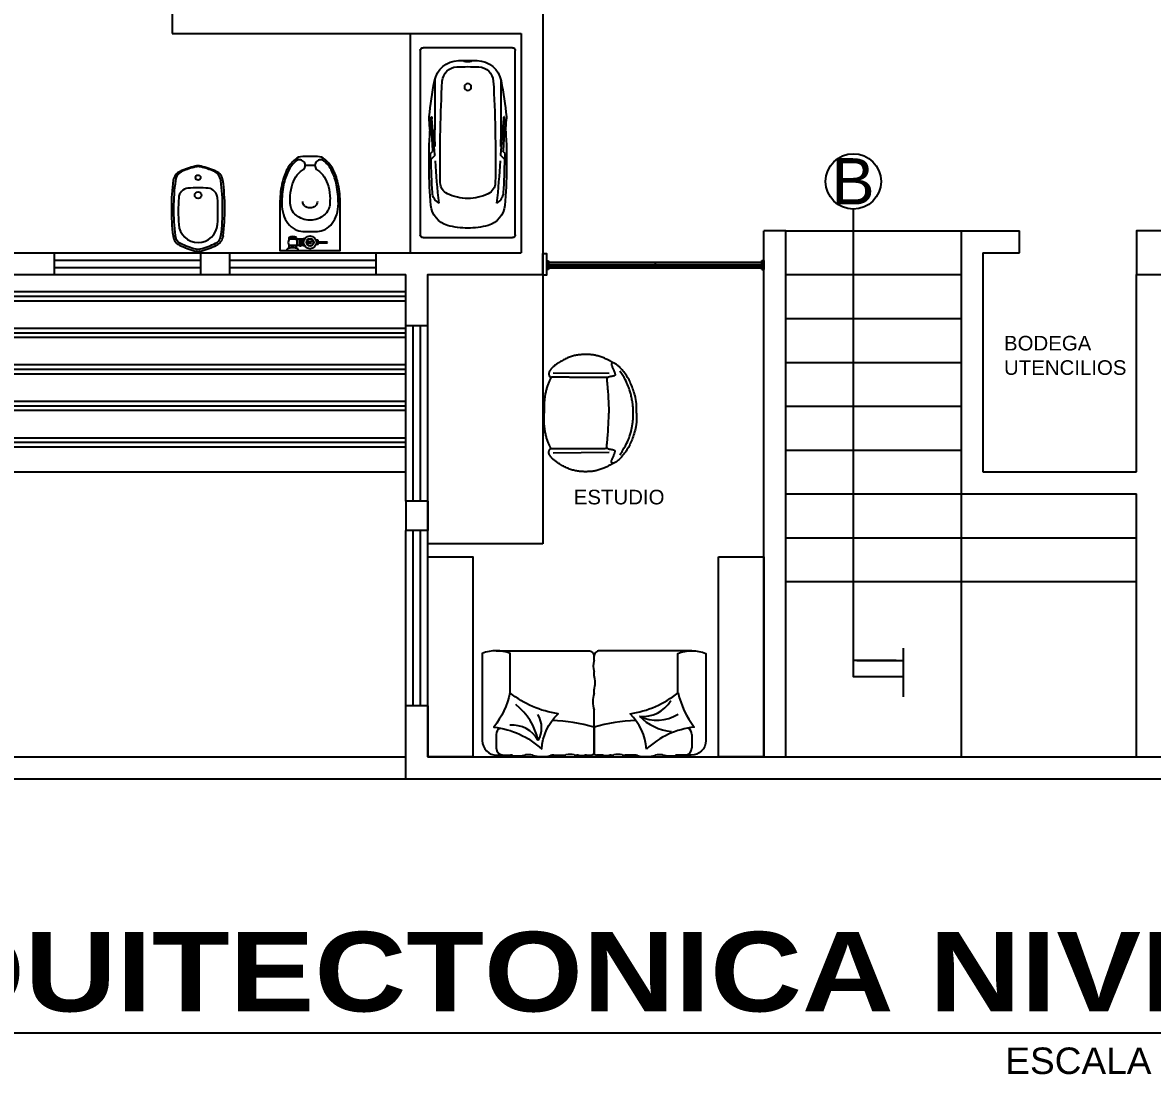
# Model space of a CAD drawing. Header units: inches. Extents: x -370 to 18, y -197 to 199.
# Drawn here: x -65.58 to -57.85, y 32.18 to 39.38 of the extents above; entities that cross this region are included whole.
import ezdxf

# ---------------------------------------------------------------- set-up
doc = ezdxf.new("R2010")
doc.units = ezdxf.units.IN
doc.header["$MEASUREMENT"] = 0
for name, color, linetype in [('artefactos', 1, 'Continuous'), ('aux2', 194, 'Continuous'), ('MUEBLES', 7, 'Continuous'), ('vent', 3, 'Continuous')]:
    doc.layers.add(name, color=color, linetype=linetype)
doc.styles.add('1', font='arial.ttf')
doc.styles.add('2', font='')
doc.styles.get("Standard").update_dxf_attribs({"font": 'arial.ttf'})
doc.styles.get('2').set_extended_font_data('Arial Black')

# ---------------------------------------------------------------- blocks, each defined once
blk = doc.blocks.new('BC-P3')
at = {"color": 1}
for p, q in [((-0.352, 0), (0.352, 0)), ((-0.375, -1.477), (-0.375, -0.023)), ((0.375, -0.023), (0.375, -1.477)), ((-0.26, -0.2499), (-0.26, -0.65)), ((0.26, -0.2499), (0.26, -0.65)), ((-0.2989, -0.646), (-0.3045, -0.5624)), ((-0.2953, -0.6154), (-0.2892, -0.5454)), ((-0.2953, -0.6154), (-0.2899, -0.6208)), ((-0.2893, -0.622), (-0.2783, -0.8155)), ((-0.2892, -0.5454), (-0.2878, -0.546)), ((-0.2596, -0.8467), (-0.2848, -0.5585)), ((0.2596, -0.8467), (0.2848, -0.5585)), ((0.2893, -0.622), (0.2783, -0.8155)), ((0.2892, -0.5454), (0.2878, -0.546)), ((0.2953, -0.6154), (0.2892, -0.5454)), ((0.2953, -0.6154), (0.2899, -0.6208)), ((0.2989, -0.646), (0.3045, -0.5624)), ((-0.2953, -0.8354), (-0.28, -0.8201)), ((-0.2953, -0.8854), (-0.2953, -0.8354)), ((-0.2953, -0.8854), (-0.2613, -0.8514)), ((0.2953, -0.8854), (0.2613, -0.8514)), ((0.2953, -0.8354), (0.28, -0.8201)), ((0.2953, -0.8854), (0.2953, -0.8354)), ((0.352, -1.5), (-0.352, -1.5))]:
    blk.add_line(p, q, dxfattribs=at)
blk.add_lwpolyline([(-0.0257, -0.1082, 0.338364), (-0.0251, -0.1089, 0.038384), (-0.0177, -0.1104, 0.0164), (-0.0096, -0.111, 0.011665), (0.0018, -0.1113, 0.011665), (0.0131, -0.111, 0.0164), (0.0212, -0.1104, 0.038384), (0.0287, -0.1089, 0.338364), (0.0293, -0.1082, 0.338364), (0.0287, -0.1074, 0.038384), (0.0212, -0.106, 0.0164), (0.0131, -0.1053, 0.011665), (0.0018, -0.1051, 0.011665), (-0.0096, -0.1053, 0.0164), (-0.0177, -0.106, 0.038384), (-0.0251, -0.1074, 0.338364)], format="xyb", close=True, dxfattribs=at)
blk.add_circle((0, -0.31), 0.0275, dxfattribs=at)
for centre, radius, start, end in [((-0.352, -0.023), 0.023, 90, 180), ((0.352, -0.023), 0.023, 0, 90), ((-0.0667, -0.3012), 0.2, 92.12388, 168.98385), ((-0.0815, -0.2718), 0.12, 92.55385, 176.46704), ((0, -2.1), 1.95, 90, 92.55385), ((0, -2.1), 2, 90, 92.12388), ((0, -2.1), 2, 87.87612, 90), ((0, -2.1), 1.95, 87.44615, 90), ((0.0667, -0.3012), 0.2, 11.01615, 87.87612), ((0.0815, -0.2718), 0.12, 3.53296, 87.44615), ((2.6769, -0.8354), 2.9952, 168.98385, 174.45872), ((7.9619, -0.7684), 8.1788, 176.46704, 179.17039), ((-7.9619, -0.7684), 8.1788, 0.82961, 3.53296), ((-2.6769, -0.8354), 2.9952, 5.54128, 11.01615), ((-0.2047, -0.5558), 0.1, 174.45872, 183.78321), ((-0.2913, -0.6222), 0.002, 5, 45.7989), ((-0.2885, -0.5478), 0.002, 12.28041, 69.25291), ((-0.3843, -0.5687), 0.1, 4.12515, 12.28041), ((0.3843, -0.5687), 0.1, 167.71959, 175.87485), ((0.2885, -0.5478), 0.002, 110.74709, 167.71959), ((0.2913, -0.6222), 0.002, 134.2011, 175), ((0.2047, -0.5558), 0.1, 356.21679, 5.54128), ((3.6679, -0.9028), 3.9744, 176.4609, 184.94181), ((-0.3887, -0.6519), 0.09, 356.4609, 3.78321), ((4.7424, -0.6539), 5.0024, 179.95577, 181.46375), ((8.359, -0.8804), 8.5781, 178.46078, 181.23964), ((-8.359, -0.8804), 8.5781, 358.76036, 1.53922), ((-4.7424, -0.6539), 5.0024, 358.53625, 0.04423), ((-3.6679, -0.9028), 3.9744, 355.05819, 3.5391), ((0.3887, -0.6519), 0.09, 176.21679, 183.5391), ((4.3506, -0.8512), 4.6397, 180.34512, 183.62539), ((-0.2843, -0.8159), 0.006, 315, 3.25052), ((-0.2655, -0.8472), 0.006, 315, 5), ((0.2655, -0.8472), 0.006, 175, 225), ((0.2843, -0.8159), 0.006, 176.74948, 225), ((-4.3506, -0.8512), 4.6397, 356.37461, 359.65488), ((4.7424, -0.6539), 5.0024, 182.73477, 186.58735), ((-4.7424, -0.6539), 5.0024, 353.41265, 357.26523), ((-0.1171, -1.0638), 0.1, 181.23964, 243.87909), ((0.1171, -1.0638), 0.1, 296.12091, 358.76036), ((-0.1799, -1.1395), 0.1, 182.91722, 241.94627), ((0, -0.825), 0.366, 243.87909, 270), ((0, -0.825), 0.366, 270, 296.12091), ((0.1799, -1.1395), 0.1, 298.05373, 357.08278), ((-0.1124, -1.2297), 0.18, 184.94181, 254.47903), ((0.1124, -1.2297), 0.18, 285.52097, 355.05819), ((0, -0.825), 0.6, 254.47903, 270), ((0, -0.825), 0.6, 270, 285.52097), ((-0.352, -1.477), 0.023, 180, 270), ((0.352, -1.477), 0.023, 270, 0)]:
    blk.add_arc(centre, radius, start, end, dxfattribs=at)
blk = doc.blocks.new('videt')
at = {"layer": 'artefactos', "color": 1}
blk.add_line((0.0239, 0.2899), (-0.0436, 0.2899), dxfattribs=at)
for points in [[(0.1964, 0.0288, 0.049648), (0.1834, 0.1591, 0.06346), (0.1506, 0.2564, 0.103485), (0.0927, 0.3312, 0.178458), (0.0401, 0.3506), (-0.0599, 0.3506, 0.178458), (-0.1124, 0.3312, 0.103485), (-0.1703, 0.2564, 0.06346), (-0.2031, 0.1591, 0.049648), (-0.2161, 0.0288), (-0.2161, -0.2931), (0.1964, -0.2931)], [(-0.1043, 0.3217, 0.103485), (-0.1591, 0.2509, 0.06346), (-0.1909, 0.1566, 0.049648), (-0.2036, 0.0288, 0.075858), (-0.1922, -0.0463, 0.086069), (-0.1615, -0.106, 0.105985), (-0.1127, -0.1483, 0.126201), (-0.0599, -0.1618), (0.0401, -0.1618, 0.126201), (0.0929, -0.1483, 0.105985), (0.1418, -0.106, 0.086069), (0.1724, -0.0463, 0.075858), (0.1839, 0.0288, 0.049648), (0.1712, 0.1566, 0.06346), (0.1394, 0.2509, 0.103485), (0.0846, 0.3217, 0.097511), (0.0705, 0.3277, 0.09808), (0.0553, 0.3278, 0.098895), (0.0412, 0.322, 0.099479), (0.0304, 0.3114, 0.099479), (0.0246, 0.2974, 0.098895), (0.0247, 0.2822, 0.09808), (0.0305, 0.2682, 0.097511), (0.0414, 0.2574, -0.102445), (0.0867, 0.2111, -0.077884), (0.1156, 0.1456, -0.065096), (0.1267, 0.0607, -0.024284), (0.1251, 0.0288, -0.115331), (0.1153, -0.0135, -0.103946), (0.0856, -0.0512, -0.091071), (0.0428, -0.0754, -0.083675), (-0.0099, -0.0843, -0.083675), (-0.0626, -0.0754, -0.091071), (-0.1053, -0.0512, -0.103946), (-0.135, -0.0135, -0.115331), (-0.1449, 0.0288, -0.024284), (-0.1464, 0.0607, -0.065096), (-0.1353, 0.1456, -0.077884), (-0.1064, 0.2111, -0.102445), (-0.0611, 0.2574, 0.097511), (-0.0503, 0.2682, 0.09808), (-0.0444, 0.2822, 0.098895), (-0.0444, 0.2974, 0.099479), (-0.0502, 0.3114, 0.099479), (-0.0609, 0.322, 0.098895), (-0.075, 0.3278, 0.09808), (-0.0902, 0.3277, 0.097511)]]:
    blk.add_lwpolyline(points, format="xyb", close=True, dxfattribs=at)
blk.add_lwpolyline([(0.0401, 0.0429, -0.111064), (0.0364, 0.0264, -0.102841), (0.0255, 0.0119, -0.093011), (0.0096, 0.0026, -0.087082), (-0.0099, -0.0009, -0.087082), (-0.0293, 0.0026, -0.093011), (-0.0452, 0.0119, -0.102841), (-0.0562, 0.0264, -0.111064), (-0.0599, 0.0429, -0.111064)], format="xyb", dxfattribs=at)
at = {"layer": 'aux2', "color": 1}
for p, q in [((-0.1536, -0.2152), (-0.1536, -0.2027)), ((-0.0829, -0.2152), (-0.1536, -0.2152)), ((-0.1505, -0.2058), (-0.1505, -0.2012)), ((-0.1349, -0.209), (-0.1474, -0.209)), ((-0.1317, -0.2058), (-0.1317, -0.1966)), ((-0.1255, -0.2058), (-0.1255, -0.1966)), ((-0.1099, -0.209), (-0.1224, -0.209)), ((-0.1067, -0.2058), (-0.1067, -0.2012)), ((-0.1036, -0.2152), (-0.1036, -0.2027)), ((-0.0829, -0.2121), (-0.0704, -0.2121)), ((-0.0829, -0.2616), (-0.0829, -0.2121)), ((-0.0704, -0.2616), (-0.0704, -0.2121)), ((-0.0579, -0.2152), (-0.0704, -0.2152)), ((-0.0459, -0.2121), (-0.0579, -0.2121)), ((-0.0579, -0.2616), (-0.0579, -0.2121)), ((0.0465, -0.2215), (0.0311, -0.2215)), ((0.0465, -0.2523), (0.0465, -0.2215)), ((-0.1661, -0.2931), (-0.1661, -0.2806)), ((-0.1661, -0.2931), (-0.0911, -0.2931)), ((-0.0829, -0.2585), (-0.1536, -0.2585)), ((-0.1536, -0.2771), (-0.1536, -0.2585)), ((-0.1505, -0.2765), (-0.1505, -0.2648)), ((-0.1349, -0.2616), (-0.1474, -0.2616)), ((-0.1317, -0.2744), (-0.1317, -0.2648)), ((-0.1255, -0.2744), (-0.1255, -0.2648)), ((-0.1099, -0.2616), (-0.1224, -0.2616)), ((-0.1067, -0.2765), (-0.1067, -0.2648)), ((-0.1036, -0.2771), (-0.1036, -0.2585)), ((-0.0911, -0.2931), (-0.0911, -0.2806)), ((-0.0829, -0.2369), (-0.0704, -0.2369)), ((-0.0829, -0.2616), (-0.0704, -0.2616)), ((-0.0579, -0.2585), (-0.0704, -0.2585)), ((-0.0459, -0.2616), (-0.0579, -0.2616)), ((0.0465, -0.2523), (0.0311, -0.2523)), ((0.0496, -0.2337), (0.1058, -0.2337)), ((0.0496, -0.24), (0.1058, -0.24))]:
    blk.add_line(p, q, dxfattribs=at)
blk.add_lwpolyline([(-0.0349, -0.2369), (-0.0224, -0.2585), (0.0026, -0.2585), (0.0151, -0.2369), (0.0026, -0.2152), (-0.0224, -0.2152)], close=True, dxfattribs=at)
for centre, radius in [((-0.0099, -0.2369), 0.0437), ((-0.0099, -0.2355), 0.025), ((-0.0099, -0.2369), 0.025), ((-0.0099, -0.2369), 0.00855)]:
    blk.add_circle(centre, radius, dxfattribs=at)
for centre, radius, start, end in [((-0.1192, -0.2369), 0.0406, 147.79517, 212.20483), ((-0.1286, -0.2496), 0.0531, 61.92751, 118.07249), ((-0.1474, -0.2058), 0.00312, 180, 270), ((-0.1349, -0.2058), 0.00312, 270, 0), ((-0.1224, -0.2058), 0.00312, 180, 270), ((-0.1099, -0.2058), 0.00312, 270, 0), ((-0.138, -0.2369), 0.0406, 327.79577, 32.20423), ((0.0496, -0.2306), 0.00312, 180, 270), ((-0.1286, -0.39), 0.1156, 71.07536, 108.92464), ((-0.1474, -0.2648), 0.00312, 90, 180), ((-0.1349, -0.2648), 0.00312, 0, 90), ((-0.1224, -0.2648), 0.00312, 90, 180), ((-0.1099, -0.2648), 0.00312, 0, 90), ((0.0496, -0.2431), 0.00312, 90, 180), ((0.1058, -0.2369), 0.00312, 270, 90)]:
    blk.add_arc(centre, radius, start, end, dxfattribs=at)
blk = doc.blocks.new('AQ-BI')
at = {"layer": 'artefactos', "color": 1}
for p, q in [((-0.1716, -0.5189), (-0.1711, -0.5229)), ((-0.1567, -0.517), (-0.1562, -0.5211)), ((0.1567, -0.517), (0.1562, -0.5211)), ((0.1716, -0.5189), (0.1711, -0.5229))]:
    blk.add_line(p, q, dxfattribs=at)
for centre, radius in [((0, -0.12), 0.0175), ((0, -0.24), 0.023)]:
    blk.add_circle(centre, radius, dxfattribs=at)
for centre, radius, start, end in [((-0.0757, -0.1498), 0.08, 112.59299, 173.29929), ((0.1222, -0.6253), 0.6, 103.72191, 114.20036), ((0.1222, -0.6253), 0.595, 103.72191, 112.59299), ((0, -0.125), 0.085, 90, 103.72191), ((0, -0.125), 0.08, 90, 103.72191), ((0, -0.125), 0.085, 76.27809, 90), ((0, -0.125), 0.08, 76.27809, 90), ((-0.1222, -0.6253), 0.595, 67.40701, 76.27809), ((-0.1222, -0.6253), 0.6, 65.79964, 76.27809), ((0.0757, -0.1498), 0.08, 6.70071, 67.40701), ((1.3171, -0.3349), 1.5, 172.48127, 187.04592), ((-0.091, -0.151), 0.08, 114.20036, 171.11007), ((1.3171, -0.3349), 1.485, 172.48127, 187.04592), ((-0.091, -0.151), 0.065, 170.69398, 171.11007), ((0.091, -0.151), 0.08, 8.88993, 65.79964), ((-1.3171, -0.3349), 1.485, 352.95408, 7.51873), ((-1.3171, -0.3349), 1.5, 352.95408, 7.51873), ((-0.063, -0.2632), 0.07, 95.04662, 176.57724), ((0, -0.89), 0.7, 90, 95.66988), ((0, -0.89), 0.7, 84.33012, 90), ((0.063, -0.2632), 0.07, 3.42276, 84.95338), ((1.3644, -0.3485), 1.5, 176.57724, 183.50077), ((-1.3644, -0.3485), 1.5, 356.49923, 3.42276), ((0, -0.432), 0.133, 183.50077, 270), ((0, -0.432), 0.133, 270, 356.49923), ((-0.092, -0.511), 0.08, 188.57214, 244.40201), ((-0.092, -0.511), 0.065, 188.57214, 244.40201), ((0.092, -0.511), 0.065, 295.59799, 351.42786), ((0.092, -0.511), 0.08, 295.59799, 351.42786), ((0.1327, -0.042), 0.6, 244.40201, 255.36258), ((0.1327, -0.042), 0.585, 244.40201, 255.36258), ((0, -0.55), 0.06, 255.36258, 270), ((0, -0.55), 0.06, 270, 284.63742), ((-0.1327, -0.042), 0.585, 284.63742, 295.59799), ((-0.1327, -0.042), 0.6, 284.63742, 295.59799), ((0, -0.55), 0.075, 255.36258, 270), ((0, -0.55), 0.075, 270, 284.63742)]:
    blk.add_arc(centre, radius, start, end, dxfattribs=at)
blk = doc.blocks.new('sillon2_pl')
at = {"layer": 'artefactos', "color": 1}
for p, q in [((-1.4344, 0.5536), (-1.4344, 0.6459)), ((-1.4344, 0.5536), (-1.4344, 0.6459)), ((-1.3844, 0.6959), (-1.337, 0.6959)), ((-1.0394, 0.6959), (-0.9776, 0.6959)), ((-0.8802, 0.6959), (-0.8826, 0.6959)), ((-0.8158, 0.6959), (-0.785, 0.6959)), ((-0.765, 0.5046), (-0.765, 0.6759)), ((-0.765, 0.6759), (-0.765, 0.3872)), ((-0.765, 0.6759), (-0.765, 0.3872)), ((-0.7142, 0.6959), (-0.745, 0.6959)), ((-0.7142, 0.6959), (-0.745, 0.6959)), ((-0.6474, 0.6959), (-0.6498, 0.6959)), ((-0.6498, 0.6959), (-0.6474, 0.6959)), ((-0.4906, 0.6959), (-0.5524, 0.6959)), ((-0.4906, 0.6959), (-0.5524, 0.6959)), ((-0.1456, 0.6959), (-0.193, 0.6959)), ((-0.1456, 0.6959), (-0.193, 0.6959)), ((-0.0956, 0.5536), (-0.0956, 0.6459)), ((-0.765, 0.272), (-0.765, 0.2488)), ((-0.765, 0.272), (-0.765, 0.2488)), ((-0.765, 0.1495), (-0.765, 0.1239)), ((-0.765, 0.1495), (-0.765, 0.1239)), ((-0.765, 0.0476), (-0.765, 0.0191)), ((-0.765, 0.0476), (-0.765, 0.0191)), ((-1.4344, -0.0191), (-1.3388, -0.0191)), ((-0.0956, -0.0191), (-0.1913, -0.0191))]:
    blk.add_line(p, q, dxfattribs=at)
for points in [[(-1.3388, 0.2699), (-1.3388, 0, -0.2), (-1.53, 0), (-1.53, 0.5959, -0.414214), (-1.43, 0.6959), (-1.3844, 0.6959)], [(-0.1913, 0.2699), (-0.1913, 0, 0.2), (0, 0), (0, 0.5959, 0.414214), (-0.1, 0.6959), (-0.1456, 0.6959)], [(-1.3388, -0.0191), (-0.8032, -0.0191, 0.414214), (-0.765, 0.0191, 0.414214)], [(-0.1913, -0.0191), (-0.7268, -0.0191, -0.414214), (-0.765, 0.0191, -0.414214)]]:
    blk.add_lwpolyline(points, format="xyb", dxfattribs=at)
for points in [[(-1.1232, 0.6544, 0.188011), (-1.0112, 0.413, 0.130529), (-1.3404, 0.2685, 0.110936), (-1.4506, 0.5042, 0.162859)], [(-0.4068, 0.6544, -0.188011), (-0.5188, 0.413, -0.130529), (-0.1896, 0.2685, -0.110936), (-0.0794, 0.5042, -0.162859)]]:
    blk.add_lwpolyline(points, format="xyb", close=True, dxfattribs=at)
blk.add_lwpolyline([(-0.765, 0.5082), (-0.765, 0.3872)], dxfattribs=at)
blk.add_lwpolyline([(-0.765, 0.5082), (-0.765, 0.3872)], dxfattribs=at)
for centre, radius, start, end in [((-1.337, 0.7959), 0.1, 270, 278.05582), ((-1.2858, 0.4346), 0.2649, 78.49498, 98.05582), ((-1.2131, 0.7921), 0.1, 258.49498, 286.18746), ((-1.1193, 0.469), 0.2365, 76.27426, 106.18746), ((-1.0394, 0.7959), 0.1, 256.27426, 270), ((-0.8826, 0.7959), 0.1, 270, 278.30333), ((-0.8492, 0.567), 0.1313, 81.69667, 98.30333), ((-0.8158, 0.7959), 0.1, 261.69667, 270), ((-0.7142, 0.7959), 0.1, 270, 278.30333), ((-0.6808, 0.567), 0.1313, 81.69667, 98.30333), ((-0.6474, 0.7959), 0.1, 261.69667, 270), ((-0.4906, 0.7959), 0.1, 270, 283.72574), ((-0.4107, 0.469), 0.2365, 73.81254, 103.72574), ((-0.3169, 0.7921), 0.1, 253.81254, 281.50502), ((-0.2442, 0.4346), 0.2649, 81.94418, 101.50502), ((-0.193, 0.7959), 0.1, 261.94418, 270), ((-1.3844, 0.6459), 0.05, 90, 180), ((-0.9776, 0.5959), 0.1, 78.15566, 90), ((-0.9289, 0.828), 0.1372, 258.15566, 281.84434), ((-0.8802, 0.5959), 0.1, 90, 101.84434), ((-0.785, 0.6759), 0.02, 0, 90), ((-0.745, 0.6759), 0.02, 90, 180), ((-0.6498, 0.5959), 0.1, 78.15566, 90), ((-0.6011, 0.828), 0.1372, 258.15566, 281.84434), ((-0.5524, 0.5959), 0.1, 90, 101.84434), ((-0.1456, 0.6459), 0.05, 0, 90), ((-1.3844, 0.5536), 0.05, 180, 240.31701), ((-0.2389, 0.5085), 0.1677, 148.69151, 212.72432), ((0.0302, 0.6814), 0.4212, 191.75458, 231.93116), ((-0.2072, 0.6884), 0.198, 207.95491, 275.63863), ((-0.1456, 0.5536), 0.05, 299.68299, 0), ((-1.3353, 0.1693), 0.367, 44.93442, 83.65551), ((-1.08, 1.5495), 1.0913, 271.50253, 286.77711), ((-0.45, 1.5495), 1.0913, 253.22289, 268.49747), ((-1.1952, 0.1876), 0.2691, 63.57332, 122.72271), ((-1.1018, 0.2127), 0.2175, 83.0467, 149.66841), ((-0.9553, 0.3296), 0.1988, 343.16563, 16.83437), ((-0.6132, 0.1992), 0.1597, 161.89712, 198.10288), ((-0.903, 0.0858), 0.1431, 344.55144, 15.44856)]:
    blk.add_arc(centre, radius, start, end, dxfattribs=at)
blk = doc.blocks.new('sillon_terraza_elev')
at = {"color": 1, "linetype": 'Continuous'}
for points in [[(3.7083, 16.2127), (3.6847, 16.2127), (3.6639, 16.212), (3.6457, 16.2108), (3.6297, 16.2091), (3.6154, 16.207), (3.6025, 16.2045), (3.5906, 16.2017), (3.5794, 16.1988), (3.5685, 16.1957), (3.5579, 16.1924), (3.5475, 16.189), (3.5374, 16.1855), (3.5275, 16.1818), (3.5179, 16.1779), (3.5085, 16.1739), (3.4993, 16.1697), (3.4903, 16.1653), (3.4816, 16.1608), (3.4731, 16.1561), (3.4648, 16.1512), (3.4567, 16.1463), (3.4489, 16.1411), (3.4412, 16.1359), (3.4338, 16.1305), (3.4266, 16.1251), (3.4197, 16.1195), (3.413, 16.114), (3.4067, 16.1084), (3.4008, 16.103), (3.3952, 16.0976), (3.3902, 16.0924), (3.3856, 16.0874), (3.3816, 16.0827), (3.3781, 16.0782), (3.3751, 16.074), (3.3725, 16.07), (3.3703, 16.0663), (3.3685, 16.0629), (3.3671, 16.0599), (3.3661, 16.0571), (3.3653, 16.0547), (3.3648, 16.0525), (3.3646, 16.0506), (3.3647, 16.049), (3.3649, 16.0475), (3.3654, 16.0462), (3.366, 16.0451), (3.3668, 16.044), (3.3678, 16.0431), (3.369, 16.0422), (3.3703, 16.0415), (3.372, 16.0411), (3.3739, 16.0408), (3.3762, 16.0408), (3.3788, 16.0412), (3.3819, 16.0419), (3.3854, 16.043), (3.3892, 16.0444), (3.3934, 16.0461), (3.3977, 16.048), (3.4022, 16.0499), (3.4068, 16.052), (3.4113, 16.054), (3.4157, 16.0559), (3.4199, 16.0577), (3.4239, 16.0594), (3.4277, 16.0608), (3.4312, 16.0621), (3.4345, 16.0632), (3.4375, 16.064), (3.4401, 16.0647), (3.4425, 16.0652), (3.4446, 16.0654), (3.4463, 16.0655), (3.4478, 16.0653), (3.449, 16.0648), (3.4501, 16.0642), (3.4511, 16.0633), (3.4519, 16.0621), (3.4526, 16.0608), (3.4533, 16.0592), (3.454, 16.0574), (3.4546, 16.0554), (3.4552, 16.0532), (3.4558, 16.051), (3.4563, 16.0486), (3.4568, 16.0461), (3.4572, 16.0435), (3.4577, 16.041), (3.4581, 16.0384), (3.4585, 16.0358), (3.4589, 16.0333), (3.4593, 16.0308), (3.4598, 16.0284), (3.4603, 16.0261), (3.4609, 16.024), (3.4615, 16.022), (3.4623, 16.0201), (3.4631, 16.0184), (3.464, 16.0169), (3.4649, 16.0155), (3.4659, 16.0142), (3.467, 16.013), (3.4682, 16.012), (3.4694, 16.0111), (3.4708, 16.0104), (3.4725, 16.0098), (3.4746, 16.0093), (3.4771, 16.009), (3.4802, 16.0089), (3.4839, 16.0089), (3.4885, 16.0091), (3.4939, 16.0095), (3.5001, 16.0101), (3.5071, 16.0108), (3.515, 16.0116), (3.5236, 16.0124), (3.5329, 16.0134), (3.543, 16.0144), (3.5537, 16.0153), (3.5651, 16.0163), (3.5777, 16.0173), (3.5921, 16.0182), (3.6087, 16.0191), (3.6281, 16.0199), (3.6508, 16.0208), (3.6773, 16.0215), (3.7083, 16.0223)], [(3.9949, 16.097), (3.9702, 16.1131), (3.9494, 16.1261), (3.9318, 16.1364), (3.9172, 16.1444), (3.9048, 16.1506), (3.8944, 16.1553), (3.8852, 16.1589), (3.877, 16.1619), (3.8691, 16.1645), (3.8616, 16.1669), (3.8545, 16.1691), (3.8477, 16.1711), (3.8413, 16.1728), (3.8353, 16.1744), (3.8296, 16.1758), (3.8243, 16.1771), (3.8193, 16.1782), (3.8147, 16.1793), (3.8102, 16.1802), (3.806, 16.181), (3.8018, 16.1818), (3.7976, 16.1826), (3.7933, 16.1833), (3.7889, 16.184), (3.7843, 16.1846), (3.7795, 16.1853), (3.7745, 16.186), (3.7694, 16.1866), (3.7642, 16.1872), (3.7589, 16.1878), (3.7535, 16.1883), (3.7481, 16.1887), (3.7427, 16.1891), (3.7372, 16.1895), (3.7317, 16.1898), (3.7261, 16.19), (3.7205, 16.1901), (3.7146, 16.1902), (3.7086, 16.1901), (3.7025, 16.19), (3.6961, 16.1899), (3.6895, 16.1896), (3.6828, 16.1892), (3.6758, 16.1888), (3.6687, 16.1882), (3.6614, 16.1875), (3.654, 16.1867), (3.6464, 16.1858), (3.6387, 16.1848), (3.6309, 16.1836), (3.6231, 16.1824), (3.6152, 16.181), (3.6074, 16.1796), (3.5997, 16.1781), (3.5922, 16.1765), (3.5848, 16.1748), (3.5776, 16.1732), (3.5706, 16.1714), (3.5635, 16.1694), (3.5562, 16.1673), (3.5487, 16.1648), (3.5407, 16.162), (3.5323, 16.1588), (3.5231, 16.1551), (3.5132, 16.1509), (3.5025, 16.1461), (3.491, 16.1405), (3.4788, 16.1341), (3.4657, 16.1266), (3.4518, 16.118), (3.4372, 16.1082), (3.4217, 16.097)], [(3.7083, 16.2127), (3.732, 16.2127), (3.7527, 16.212), (3.7709, 16.2108), (3.787, 16.2091), (3.8013, 16.207), (3.8141, 16.2045), (3.826, 16.2017), (3.8372, 16.1988), (3.8481, 16.1957), (3.8588, 16.1924), (3.8691, 16.189), (3.8793, 16.1855), (3.8891, 16.1818), (3.8988, 16.1779), (3.9082, 16.1739), (3.9174, 16.1697), (3.9263, 16.1653), (3.935, 16.1608), (3.9436, 16.1561), (3.9519, 16.1512), (3.9599, 16.1463), (3.9678, 16.1411), (3.9754, 16.1359), (3.9829, 16.1305), (3.9901, 16.1251), (3.997, 16.1195), (4.0037, 16.114), (4.01, 16.1084), (4.0159, 16.103), (4.0214, 16.0976), (4.0265, 16.0924), (4.031, 16.0874), (4.0351, 16.0827), (4.0386, 16.0782), (4.0416, 16.074), (4.0442, 16.07), (4.0463, 16.0663), (4.0481, 16.0629), (4.0495, 16.0599), (4.0506, 16.0571), (4.0513, 16.0547), (4.0518, 16.0525), (4.052, 16.0506), (4.052, 16.049), (4.0517, 16.0475), (4.0513, 16.0462), (4.0506, 16.0451), (4.0498, 16.044), (4.0488, 16.0431), (4.0477, 16.0422), (4.0463, 16.0415), (4.0447, 16.0411), (4.0428, 16.0408), (4.0405, 16.0408), (4.0379, 16.0412), (4.0348, 16.0419), (4.0313, 16.043), (4.0274, 16.0444), (4.0233, 16.0461), (4.0189, 16.048), (4.0144, 16.0499), (4.0099, 16.052), (4.0054, 16.054), (4.001, 16.0559), (3.9968, 16.0577), (3.9928, 16.0594), (3.989, 16.0608), (3.9854, 16.0621), (3.9822, 16.0632), (3.9792, 16.064), (3.9765, 16.0647), (3.9741, 16.0652), (3.9721, 16.0654), (3.9704, 16.0655), (3.9689, 16.0653), (3.9676, 16.0648), (3.9665, 16.0642), (3.9656, 16.0633), (3.9648, 16.0621), (3.964, 16.0608), (3.9633, 16.0592), (3.9627, 16.0574), (3.962, 16.0554), (3.9614, 16.0532), (3.9609, 16.051), (3.9604, 16.0486), (3.9599, 16.0461), (3.9594, 16.0435), (3.959, 16.041), (3.9586, 16.0384), (3.9582, 16.0358), (3.9578, 16.0333), (3.9573, 16.0308), (3.9569, 16.0284), (3.9564, 16.0261), (3.9558, 16.024), (3.9551, 16.022), (3.9544, 16.0201), (3.9536, 16.0184), (3.9527, 16.0169), (3.9517, 16.0155), (3.9507, 16.0142), (3.9496, 16.013), (3.9485, 16.012), (3.9472, 16.0111), (3.9458, 16.0104), (3.9441, 16.0098), (3.9421, 16.0093), (3.9396, 16.009), (3.9365, 16.0089), (3.9327, 16.0089), (3.9282, 16.0091), (3.9228, 16.0095), (3.9166, 16.0101), (3.9095, 16.0108), (3.9017, 16.0116), (3.8931, 16.0124), (3.8837, 16.0134), (3.8737, 16.0144), (3.863, 16.0153), (3.8515, 16.0163), (3.8389, 16.0173), (3.8246, 16.0182), (3.808, 16.0191), (3.7886, 16.0199), (3.7659, 16.0208), (3.7393, 16.0215), (3.7083, 16.0223)], [(3.365, 16.0532), (3.3641, 16.0516), (3.3631, 16.0498), (3.362, 16.048), (3.3609, 16.046), (3.3596, 16.0438), (3.3582, 16.0413), (3.3567, 16.0387), (3.355, 16.0357), (3.353, 16.0324), (3.351, 16.0287), (3.3487, 16.0247), (3.3464, 16.0204), (3.3439, 16.0157), (3.3414, 16.0107), (3.3388, 16.0054), (3.3362, 15.9997), (3.3335, 15.9937), (3.3309, 15.9875), (3.3284, 15.981), (3.3259, 15.9744), (3.3235, 15.9676), (3.3212, 15.9609), (3.3191, 15.9542), (3.3171, 15.9476), (3.3154, 15.9411), (3.3139, 15.9347), (3.3125, 15.9283), (3.3113, 15.9219), (3.3103, 15.9154), (3.3095, 15.9087), (3.3088, 15.9018), (3.3082, 15.8946), (3.3078, 15.8871), (3.3075, 15.8792), (3.3074, 15.8712), (3.3073, 15.863), (3.3075, 15.8548), (3.3077, 15.8466), (3.3081, 15.8385), (3.3087, 15.8305), (3.3094, 15.8228), (3.3102, 15.8152), (3.3112, 15.8079), (3.3124, 15.8007), (3.3137, 15.7936), (3.3152, 15.7866), (3.3169, 15.7798), (3.3188, 15.7729), (3.3208, 15.7661), (3.3231, 15.7593), (3.3255, 15.7526), (3.3282, 15.7458), (3.3311, 15.739), (3.3341, 15.7323), (3.3373, 15.7255), (3.3408, 15.7187), (3.3444, 15.7118), (3.3482, 15.705), (3.3521, 15.6984), (3.356, 15.6918), (3.3599, 15.6855), (3.3638, 15.6795), (3.3676, 15.6738), (3.3712, 15.6685), (3.3746, 15.6637), (3.3778, 15.6593), (3.3809, 15.6553), (3.3837, 15.6517), (3.3864, 15.6484), (3.389, 15.6453), (3.3914, 15.6426), (3.3937, 15.64), (3.3959, 15.6377), (3.398, 15.6355), (3.4, 15.6334), (3.402, 15.6316), (3.4038, 15.6298), (3.4057, 15.6281), (3.4075, 15.6266), (3.4093, 15.6251), (3.4111, 15.6237), (3.4129, 15.6223), (3.4147, 15.6211), (3.4165, 15.6199), (3.4182, 15.6188), (3.42, 15.6178), (3.4216, 15.6168), (3.4233, 15.616), (3.4249, 15.6153), (3.4264, 15.6146), (3.4279, 15.6141), (3.4293, 15.6136), (3.4307, 15.6132), (3.4321, 15.6129), (3.4335, 15.6127), (3.4349, 15.6125), (3.4363, 15.6123), (3.4377, 15.6122), (3.439, 15.6122), (3.4404, 15.6122), (3.4417, 15.6123), (3.443, 15.6124), (3.4442, 15.6125), (3.4454, 15.6127), (3.4466, 15.6129), (3.4477, 15.6131), (3.4488, 15.6134), (3.4498, 15.6137), (3.4509, 15.6141), (3.4519, 15.6145), (3.453, 15.6149), (3.454, 15.6154), (3.4551, 15.6159), (3.4562, 15.6165), (3.4573, 15.6171), (3.4583, 15.6177), (3.4594, 15.6184), (3.4603, 15.6191), (3.4612, 15.6198), (3.462, 15.6205), (3.4627, 15.6212), (3.4633, 15.6219), (3.4638, 15.6226), (3.4643, 15.6232), (3.4647, 15.6238), (3.465, 15.6244), (3.4652, 15.625), (3.4654, 15.6254), (3.4656, 15.6258), (3.4658, 15.6262), (3.4659, 15.6265), (3.4661, 15.6268), (3.4662, 15.627), (3.4663, 15.6272), (3.4663, 15.6273), (3.4664, 15.6275)], [(3.4385, 16.0259), (3.435, 15.642)], [(3.465, 16.0154), (3.465, 16.0146), (3.465, 16.0136), (3.465, 16.0119), (3.465, 16.0096), (3.4649, 16.0063), (3.4649, 16.0019), (3.4649, 15.9961), (3.4649, 15.9888), (3.4648, 15.9799), (3.4648, 15.9695), (3.4647, 15.9579), (3.4646, 15.9454), (3.4646, 15.9323), (3.4645, 15.9188), (3.4644, 15.9053), (3.4644, 15.8919), (3.4643, 15.879), (3.4642, 15.8665), (3.4642, 15.8544), (3.4641, 15.8428), (3.464, 15.8316), (3.464, 15.8209), (3.4639, 15.8105), (3.4639, 15.8006), (3.4638, 15.7911), (3.4638, 15.7819), (3.4637, 15.7731), (3.4637, 15.7647), (3.4637, 15.7567), (3.4636, 15.749), (3.4636, 15.7417), (3.4635, 15.7347), (3.4635, 15.728), (3.4635, 15.7217), (3.4634, 15.7156), (3.4634, 15.7099), (3.4634, 15.7045), (3.4634, 15.6994), (3.4633, 15.6945), (3.4633, 15.6899), (3.4633, 15.6856), (3.4633, 15.6816), (3.4632, 15.6778), (3.4632, 15.6742), (3.4632, 15.6708), (3.4632, 15.6677), (3.4632, 15.6648), (3.4632, 15.6621), (3.4631, 15.6596), (3.4631, 15.6573), (3.4631, 15.6552), (3.4631, 15.6533), (3.4631, 15.6515), (3.4631, 15.6499), (3.4631, 15.6484), (3.4631, 15.6471), (3.4631, 15.6459), (3.4631, 15.6448), (3.4631, 15.6438), (3.4631, 15.643), (3.4631, 15.6422), (3.463, 15.6416), (3.463, 15.641), (3.463, 15.6405), (3.463, 15.6401), (3.463, 15.6397), (3.463, 15.6393), (3.463, 15.639), (3.463, 15.6386), (3.4631, 15.6382), (3.4631, 15.6378), (3.4631, 15.6373), (3.4631, 15.6367), (3.4632, 15.636), (3.4632, 15.6353), (3.4632, 15.6346), (3.4633, 15.6339), (3.4633, 15.6333), (3.4634, 15.6327), (3.4634, 15.6321), (3.4635, 15.6317), (3.4635, 15.6313), (3.4635, 15.6311), (3.4636, 15.6308), (3.4636, 15.6307), (3.4636, 15.6306), (3.4637, 15.6305), (3.4637, 15.6304), (3.4637, 15.6303), (3.4638, 15.6302), (3.4638, 15.6301), (3.4639, 15.63), (3.464, 15.6298), (3.4642, 15.6296), (3.4644, 15.6294), (3.4647, 15.6291), (3.465, 15.6287), (3.4655, 15.6283), (3.466, 15.6278), (3.4667, 15.6272), (3.4675, 15.6266), (3.4684, 15.626), (3.4696, 15.6252), (3.4709, 15.6244), (3.4725, 15.6235), (3.4743, 15.6225), (3.4764, 15.6214), (3.4788, 15.6202), (3.4816, 15.6189), (3.4849, 15.6175), (3.4886, 15.6159), (3.4928, 15.6141), (3.4976, 15.6121), (3.5028, 15.61), (3.5084, 15.6078), (3.5143, 15.6056), (3.5204, 15.6033), (3.5266, 15.6011), (3.5328, 15.599), (3.539, 15.597), (3.545, 15.5951), (3.5511, 15.5934), (3.5571, 15.5919), (3.5634, 15.5904), (3.57, 15.589), (3.5769, 15.5877), (3.5843, 15.5864), (3.5924, 15.5851), (3.6012, 15.5839), (3.611, 15.5827), (3.6221, 15.5816), (3.6349, 15.5806), (3.6496, 15.5798), (3.6665, 15.5793), (3.686, 15.579), (3.7083, 15.579)], [(3.9517, 16.0154), (3.9517, 16.0146), (3.9517, 16.0136), (3.9517, 16.0119), (3.9517, 16.0096), (3.9517, 16.0063), (3.9517, 16.0019), (3.9518, 15.9961), (3.9518, 15.9888), (3.9518, 15.9799), (3.9519, 15.9695), (3.952, 15.9579), (3.952, 15.9454), (3.9521, 15.9323), (3.9522, 15.9188), (3.9522, 15.9053), (3.9523, 15.8919), (3.9524, 15.879), (3.9524, 15.8665), (3.9525, 15.8544), (3.9526, 15.8428), (3.9526, 15.8316), (3.9527, 15.8209), (3.9527, 15.8105), (3.9528, 15.8006), (3.9528, 15.7911), (3.9529, 15.7819), (3.9529, 15.7731), (3.953, 15.7647), (3.953, 15.7567), (3.953, 15.749), (3.9531, 15.7417), (3.9531, 15.7347), (3.9532, 15.728), (3.9532, 15.7217), (3.9532, 15.7156), (3.9532, 15.7099), (3.9533, 15.7045), (3.9533, 15.6994), (3.9533, 15.6945), (3.9534, 15.6899), (3.9534, 15.6856), (3.9534, 15.6816), (3.9534, 15.6778), (3.9534, 15.6742), (3.9535, 15.6708), (3.9535, 15.6677), (3.9535, 15.6648), (3.9535, 15.6621), (3.9535, 15.6596), (3.9535, 15.6573), (3.9535, 15.6552), (3.9535, 15.6533), (3.9536, 15.6515), (3.9536, 15.6499), (3.9536, 15.6484), (3.9536, 15.6471), (3.9536, 15.6459), (3.9536, 15.6448), (3.9536, 15.6438), (3.9536, 15.643), (3.9536, 15.6422), (3.9536, 15.6416), (3.9536, 15.641), (3.9536, 15.6405), (3.9536, 15.6401), (3.9536, 15.6397), (3.9536, 15.6393), (3.9536, 15.639), (3.9536, 15.6386), (3.9536, 15.6382), (3.9536, 15.6378), (3.9536, 15.6373), (3.9535, 15.6367), (3.9535, 15.636), (3.9535, 15.6353), (3.9534, 15.6346), (3.9534, 15.6339), (3.9533, 15.6333), (3.9533, 15.6327), (3.9532, 15.6321), (3.9532, 15.6317), (3.9532, 15.6313), (3.9531, 15.6311), (3.9531, 15.6308), (3.9531, 15.6307), (3.953, 15.6306), (3.953, 15.6305), (3.953, 15.6304), (3.9529, 15.6303), (3.9529, 15.6302), (3.9528, 15.6301), (3.9528, 15.63), (3.9526, 15.6298), (3.9525, 15.6296), (3.9523, 15.6294), (3.952, 15.6291), (3.9516, 15.6287), (3.9512, 15.6283), (3.9507, 15.6278), (3.95, 15.6272), (3.9492, 15.6266), (3.9482, 15.626), (3.9471, 15.6252), (3.9457, 15.6244), (3.9442, 15.6235), (3.9424, 15.6225), (3.9403, 15.6214), (3.9378, 15.6202), (3.935, 15.6189), (3.9318, 15.6175), (3.9281, 15.6159), (3.9238, 15.6141), (3.9191, 15.6121), (3.9139, 15.61), (3.9083, 15.6078), (3.9024, 15.6056), (3.8963, 15.6033), (3.8901, 15.6011), (3.8838, 15.599), (3.8777, 15.597), (3.8716, 15.5951), (3.8656, 15.5934), (3.8595, 15.5919), (3.8532, 15.5904), (3.8467, 15.589), (3.8398, 15.5877), (3.8323, 15.5864), (3.8243, 15.5851), (3.8155, 15.5839), (3.8057, 15.5827), (3.7945, 15.5816), (3.7818, 15.5806), (3.7671, 15.5798), (3.7501, 15.5793), (3.7307, 15.579), (3.7083, 15.579)], [(4.0517, 16.0532), (4.0526, 16.0516), (4.0536, 16.0498), (4.0547, 16.048), (4.0558, 16.046), (4.0571, 16.0438), (4.0584, 16.0413), (4.06, 16.0387), (4.0617, 16.0357), (4.0636, 16.0324), (4.0657, 16.0287), (4.0679, 16.0247), (4.0703, 16.0204), (4.0727, 16.0157), (4.0753, 16.0107), (4.0779, 16.0054), (4.0805, 15.9997), (4.0831, 15.9937), (4.0857, 15.9875), (4.0883, 15.981), (4.0908, 15.9744), (4.0932, 15.9676), (4.0955, 15.9609), (4.0976, 15.9542), (4.0995, 15.9476), (4.1013, 15.9411), (4.1028, 15.9347), (4.1041, 15.9283), (4.1053, 15.9219), (4.1063, 15.9154), (4.1072, 15.9087), (4.1079, 15.9018), (4.1084, 15.8946), (4.1089, 15.8871), (4.1091, 15.8792), (4.1093, 15.8712), (4.1093, 15.863), (4.1092, 15.8548), (4.1089, 15.8466), (4.1085, 15.8385), (4.108, 15.8305), (4.1073, 15.8228), (4.1065, 15.8152), (4.1055, 15.8079), (4.1043, 15.8007), (4.103, 15.7936), (4.1015, 15.7866), (4.0998, 15.7798), (4.0979, 15.7729), (4.0958, 15.7661), (4.0936, 15.7593), (4.0911, 15.7526), (4.0885, 15.7458), (4.0856, 15.739), (4.0826, 15.7323), (4.0793, 15.7255), (4.0759, 15.7187), (4.0722, 15.7118), (4.0685, 15.705), (4.0646, 15.6984), (4.0606, 15.6918), (4.0567, 15.6855), (4.0529, 15.6795), (4.0491, 15.6738), (4.0455, 15.6685), (4.0421, 15.6637), (4.0388, 15.6593), (4.0358, 15.6553), (4.0329, 15.6517), (4.0302, 15.6484), (4.0276, 15.6453), (4.0252, 15.6426), (4.0229, 15.64), (4.0207, 15.6377), (4.0186, 15.6355), (4.0166, 15.6334), (4.0147, 15.6316), (4.0128, 15.6298), (4.011, 15.6281), (4.0092, 15.6266), (4.0074, 15.6251), (4.0055, 15.6237), (4.0037, 15.6223), (4.0019, 15.6211), (4.0002, 15.6199), (3.9984, 15.6188), (3.9967, 15.6178), (3.995, 15.6168), (3.9934, 15.616), (3.9918, 15.6153), (3.9903, 15.6146), (3.9888, 15.6141), (3.9873, 15.6136), (3.9859, 15.6132), (3.9845, 15.6129), (3.9831, 15.6127), (3.9817, 15.6125), (3.9804, 15.6123), (3.979, 15.6122), (3.9776, 15.6122), (3.9763, 15.6122), (3.975, 15.6123), (3.9737, 15.6124), (3.9724, 15.6125), (3.9712, 15.6127), (3.9701, 15.6129), (3.969, 15.6131), (3.9679, 15.6134), (3.9668, 15.6137), (3.9658, 15.6141), (3.9648, 15.6145), (3.9637, 15.6149), (3.9626, 15.6154), (3.9616, 15.6159), (3.9605, 15.6165), (3.9594, 15.6171), (3.9583, 15.6177), (3.9573, 15.6184), (3.9563, 15.6191), (3.9554, 15.6198), (3.9546, 15.6205), (3.9539, 15.6212), (3.9533, 15.6219), (3.9528, 15.6226), (3.9524, 15.6232), (3.952, 15.6238), (3.9517, 15.6244), (3.9514, 15.625), (3.9512, 15.6254), (3.951, 15.6258), (3.9509, 15.6262), (3.9507, 15.6265), (3.9506, 15.6268), (3.9505, 15.627), (3.9504, 15.6272), (3.9503, 15.6273), (3.9503, 15.6275)], [(3.9781, 16.0259), (3.9817, 15.642)]]:
    blk.add_lwpolyline(points, dxfattribs=at)
blk = doc.blocks.new('*U44')
at = {"color": 13}
blk.add_line((0, 0), (16.7197, 0), dxfattribs=at)
at = {"color": 2, "linetype": 'Continuous', "style": '1'}
blk.add_text('ESCALA 1:', height=0.2, dxfattribs=at).set_placement((12.7143, -0.3105))
at = {"color": 1, "linetype": 'Continuous', "style": '2'}
blk.add_attdef('TITULO', (0.3082, 0.1618), '', height=0.6, dxfattribs=at)
at = {"color": 2, "linetype": 'Continuous', "style": '1'}
blk.add_attdef('DESCRIPCION', (0.3082, -0.3731), '', height=0.2, dxfattribs=at)
at = {"color": 2, "style": '1'}
blk.add_attdef('ESCALA', (14.2273, -0.3105), '', height=0.2, dxfattribs=at)

msp = doc.modelspace()

# ---------------------------------------------------------------- hatches: boundary and pattern name
h = msp.add_hatch()
h.set_pattern_fill('PLAST', color=8)
h.set_pattern_definition([(0, (-123.44563, 19.22278), (0, 0.25), []), (0, (-123.44563, 19.25403), (0, 0.25), []), (0, (-123.44563, 19.28528), (0, 0.25), [])])
h.paths.add_polyline_path([(-69.00987, 38.95135), (-71.65987, 36.30135), (-62.95987, 36.30135), (-62.95987, 37.30135), (-62.95987, 37.65135), (-63.16567, 37.65135), (-64.16567, 37.65135), (-64.36567, 37.65135), (-65.36567, 37.65135), (-66.50987, 37.65135), (-66.65987, 37.65135), (-67.70987, 37.65135)])
h.paths.add_polyline_path([(-69.08905, 37.0963), (-68.97436, 37.0963), (-68.97436, 36.84804), (-68.86707, 36.84804), (-69.0317, 36.56288), (-69.19634, 36.84804), (-69.08905, 36.84804)], flags=16)
h.paths.add_polyline_path([(-66.1468, 36.84804), (-66.0395, 36.84804), (-66.0395, 37.0963), (-65.92481, 37.0963), (-65.92481, 36.84804), (-65.81752, 36.84804), (-65.98216, 36.56288)], flags=16)
h.paths.add_polyline_path([(-66.20245, 37.11936), (-65.54324, 37.11936), (-65.54324, 37.5315), (-66.20245, 37.5315)], flags=24)
h.paths.add_polyline_path([(-69.25199, 37.11936), (-68.59278, 37.11936), (-68.59278, 37.5315), (-69.25199, 37.5315)], flags=24)

# ---------------------------------------------------------------- linework, layer by layer
at = {"color": 4}
for p, q in [((-64.55987, 40.05135), (-64.55987, 39.30135)), ((-62.02147, 39.45135), (-62.02147, 37.65135)), ((-64.55987, 39.30135), (-62.17147, 39.30135)), ((-62.17147, 39.30135), (-62.17147, 37.80135)), ((-60.50987, 34.35135), (-60.50987, 37.95135)), ((-60.35987, 37.95135), (-60.50987, 37.95135)), ((-60.35987, 34.35135), (-60.35987, 37.95135)), ((-59.15987, 37.95135), (-58.75987, 37.95135)), ((-59.15987, 37.95135), (-59.15987, 36.15135)), ((-58.75987, 37.80135), (-58.75987, 37.95135)), ((-66.35987, 37.80135), (-65.06567, 37.80135)), ((-65.36567, 37.80135), (-65.36567, 37.65135)), ((-64.36567, 37.80135), (-64.16567, 37.80135)), ((-64.36567, 37.80135), (-64.36567, 37.65135)), ((-64.16567, 37.80135), (-64.16567, 37.65135)), ((-63.16567, 37.80135), (-62.17147, 37.80135)), ((-63.16567, 37.80135), (-63.16567, 37.65135)), ((-59.00987, 37.80135), (-58.75987, 37.80135)), ((-59.00987, 37.80135), (-59.00987, 36.30135)), ((-66.50987, 37.65135), (-65.06567, 37.65135)), ((-64.36567, 37.65135), (-64.16567, 37.65135)), ((-63.16567, 37.65135), (-62.95987, 37.65135)), ((-62.95987, 37.30135), (-62.95987, 37.65135)), ((-62.80987, 37.30135), (-62.80987, 37.65135)), ((-62.80987, 37.65135), (-62.02147, 37.65135)), ((-57.95987, 36.30135), (-57.95987, 37.65135)), ((-62.80987, 37.30135), (-62.95987, 37.30135)), ((-59.00987, 36.30135), (-57.95987, 36.30135)), ((-59.15987, 36.15135), (-57.95987, 36.15135)), ((-57.95987, 34.35135), (-57.95987, 36.15135)), ((-62.80987, 36.10135), (-62.95987, 36.10135)), ((-62.95987, 36.10135), (-62.95987, 35.90135)), ((-62.80987, 36.10135), (-62.80987, 35.90135)), ((-62.80987, 35.90135), (-62.95987, 35.90135)), ((-62.95987, 34.20135), (-62.95987, 34.70135)), ((-62.80987, 34.70135), (-62.95987, 34.70135)), ((-62.80987, 34.70135), (-62.80987, 34.35135)), ((-62.80987, 34.35135), (-53.80987, 34.35135)), ((-62.95987, 34.20135), (-53.65987, 34.20135))]:
    msp.add_line(p, q, dxfattribs=at)
at = {"color": 2}
for p, q in [((-62.93017, 39.30135), (-62.93017, 37.80135)), ((-65.36567, 37.75135), (-64.36567, 37.75135)), ((-64.16567, 37.75135), (-63.16567, 37.75135)), ((-61.25317, 37.73698), (-61.25317, 37.69698)), ((-65.36567, 37.70135), (-64.36567, 37.70135)), ((-64.16567, 37.70135), (-63.16567, 37.70135)), ((-62.90987, 36.10135), (-62.90987, 37.30135)), ((-62.85987, 36.10135), (-62.85987, 37.30135)), ((-71.65987, 36.30135), (-62.95987, 36.30135)), ((-59.15987, 36.15135), (-59.15987, 35.55135)), ((-62.90987, 34.70135), (-62.90987, 35.90135)), ((-62.85987, 34.70135), (-62.85987, 35.90135)), ((-59.15987, 35.55135), (-59.15987, 34.35135))]:
    msp.add_line(p, q, dxfattribs=at)
at = {"color": 2, "transparency": 33554610}
for p, q in [((-60.35987, 37.95135), (-59.15987, 37.95135)), ((-60.35987, 37.65135), (-59.15987, 37.65135)), ((-60.35987, 37.35135), (-59.15987, 37.35135)), ((-60.35987, 37.05135), (-59.15987, 37.05135)), ((-60.35987, 36.75135), (-59.15987, 36.75135)), ((-60.35987, 36.45135), (-59.15987, 36.45135)), ((-60.35987, 36.15135), (-59.15987, 36.15135)), ((-60.35987, 35.85135), (-59.15987, 35.85135)), ((-60.35987, 35.55135), (-59.15987, 35.55135))]:
    msp.add_line(p, q, dxfattribs=at)
at = {"color": 1}
for p, q in [((-65.36567, 37.80135), (-64.36567, 37.80135)), ((-64.16567, 37.80135), (-63.16567, 37.80135)), ((-65.36567, 37.65135), (-64.36567, 37.65135)), ((-64.16567, 37.65135), (-63.16567, 37.65135)), ((-62.95987, 36.10135), (-62.95987, 37.30135)), ((-62.80987, 36.10135), (-62.80987, 37.30135)), ((-62.95987, 34.70135), (-62.95987, 35.90135)), ((-62.80987, 34.70135), (-62.80987, 35.90135))]:
    msp.add_line(p, q, dxfattribs=at)
at = {"color": 3}
for p, q in [((-62.02147, 37.79698), (-62.02147, 37.64698)), ((-61.99647, 37.79698), (-61.99647, 37.64698)), ((-61.98247, 37.68698), (-61.99647, 37.68698)), ((-71.50987, 34.35135), (-62.95987, 34.35135)), ((-71.65987, 34.20135), (-62.95987, 34.20135))]:
    msp.add_line(p, q, dxfattribs=at)
at = {"color": 8}
for p, q in [((-59.15987, 35.85135), (-57.95987, 35.85135)), ((-59.15987, 35.55135), (-57.95987, 35.55135))]:
    msp.add_line(p, q, dxfattribs=at)
msp.add_circle((-59.89711, 38.28924), 0.18961, dxfattribs=at)
at = {"layer": 'MUEBLES', "color": 8}
for points in [[(-59.89711, 38.09963), (-59.89711, 34.90158), (-59.55562, 34.90158)], [(-59.55562, 35.09441), (-59.55562, 34.76273)], [(-59.60431, 35.01149), (-59.89711, 35.01149)], [(-59.87267, 35.01149), (-59.55562, 35.01149)]]:
    msp.add_lwpolyline(points, dxfattribs=at)
at = {"layer": 'MUEBLES', "color": 5}
msp.add_lwpolyline([(-57.95987, 37.65135), (-57.65987, 37.65135), (-57.65987, 37.95135), (-57.95987, 37.95135)], close=True, dxfattribs=at)
at = {"layer": 'MUEBLES', "color": 3}
msp.add_lwpolyline([(-62.02147, 37.79698), (-61.99647, 37.79698), (-61.99647, 37.64698), (-62.02147, 37.64698)], close=True, dxfattribs=at)
at = {"layer": 'MUEBLES', "color": 2}
for points in [[(-62.02147, 35.80823), (-62.80987, 35.80823), (-62.80987, 37.65135), (-62.02147, 37.65135)], [(-62.80987, 35.71972), (-62.50049, 35.71972), (-62.50049, 34.35135), (-62.80987, 34.35135)], [(-60.81925, 35.71972), (-60.50987, 35.71972), (-60.50987, 34.35135), (-60.81925, 34.35135)]]:
    msp.add_lwpolyline(points, close=True, dxfattribs=at)
at = {"layer": 'vent', "color": 3, "linetype": 'Continuous'}
for p, q in [((-61.99647, 37.74698), (-61.98247, 37.74698)), ((-61.99647, 37.74698), (-61.99647, 37.68698)), ((-61.98247, 37.74698), (-61.98247, 37.68698))]:
    msp.add_line(p, q, dxfattribs=at)
at = {"layer": 'vent', "linetype": 'Continuous'}
for p, q in [((-61.98247, 37.73698), (-60.52387, 37.73698)), ((-60.52387, 37.68726), (-60.52387, 37.74726)), ((-60.52387, 37.74726), (-60.50987, 37.74726)), ((-60.50987, 37.74726), (-60.50987, 37.68726)), ((-61.98247, 37.72198), (-60.52387, 37.72198)), ((-61.98247, 37.71198), (-60.52387, 37.71198)), ((-61.98247, 37.69698), (-60.52387, 37.69698)), ((-60.52387, 37.68726), (-60.50987, 37.68726))]:
    msp.add_line(p, q, dxfattribs=at)

# ---------------------------------------------------------------- block references
ref = msp.add_blockref('*U44', (-70.39275, 32.46274), dxfattribs=dict(xscale=0.9073029058261515, yscale=0.9073029058261515, zscale=0.9073029058261515))
ref.add_attrib('TITULO', 'PLAN ARQUITECTONICA NIVEL 2', (-70.11309, 32.60952), dxfattribs={"color": 1, "linetype": 'Continuous', "height": 0.5443817, "style": '2'})
at = {"layer": 'artefactos', "xscale": -0.8666666666666671, "yscale": 0.8666666666666671, "zscale": 0.8666666666666671}
msp.add_blockref('BC-P3', (-62.53557, 39.20477), dxfattribs=at)
at = {"layer": 'artefactos', "rotation": 180}
msp.add_blockref('sillon2_pl', (-62.43678, 35.05868), dxfattribs=at)
at = {"layer": 'MUEBLES'}
for name, p in [('videt', (-63.60549, 38.10916)), ('AQ-BI', (-64.38156, 38.4358))]:
    msp.add_blockref(name, p, dxfattribs=at)
at = {"layer": 'MUEBLES', "rotation": 270}
msp.add_blockref('sillon_terraza_elev', (-77.593, 40.41238), dxfattribs=at)

# ---------------------------------------------------------------- texts
at = {"color": 2, "insert": (-59.75104, 38.44865), "char_height": 0.31705, "width": 0.3232804, "attachment_point": 3}
msp.add_mtext('B', dxfattribs=at)
at = {"color": 2, "char_height": 0.1, "attachment_point": 1}
for s, insert in [('BODEGA \\PUTENCILIOS', (-58.86598, 37.23241)), ('ESTUDIO', (-61.81045, 36.17928))]:
    msp.add_mtext(s, dxfattribs=dict(at, insert=insert))

doc.saveas('drawing.dxf')
